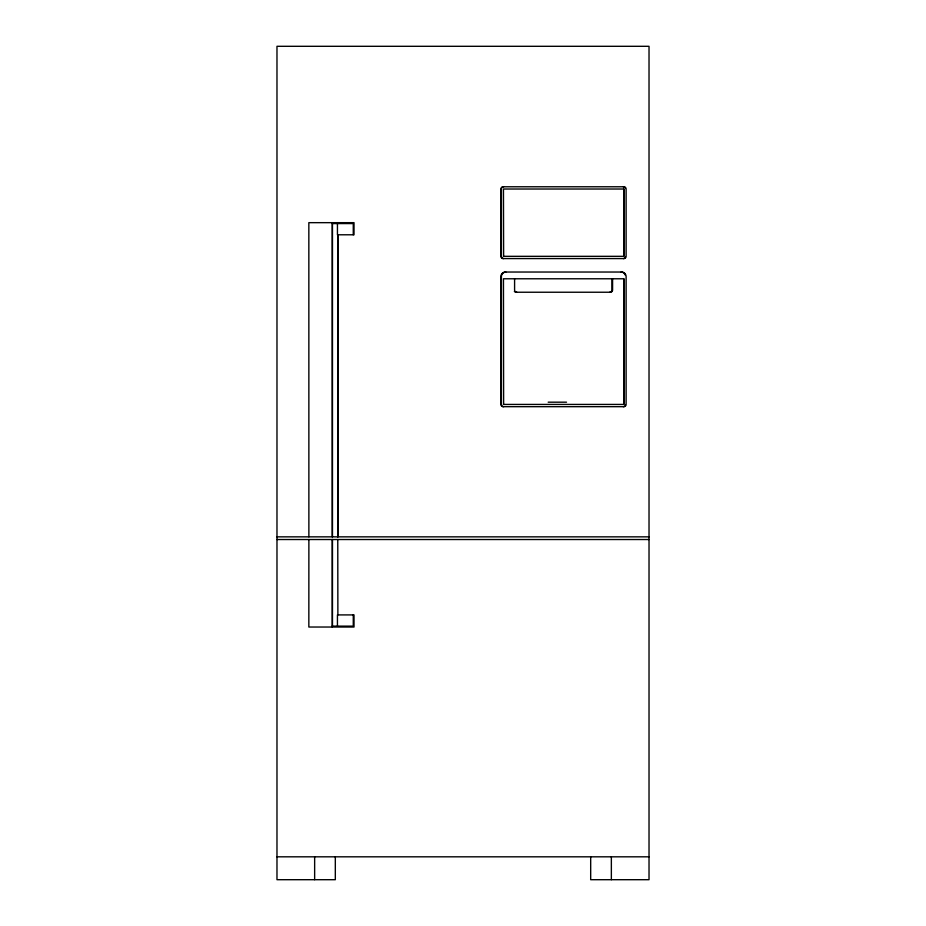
<?xml version="1.0" encoding="UTF-8"?>
<svg xmlns="http://www.w3.org/2000/svg" width="926" height="926" viewBox="0 0 926 926"><rect width="100%" height="100%" fill="white"/><g stroke="black" fill="none" stroke-linecap="round" stroke-linejoin="round"><path stroke-width="1.39" d="M337.874 536.848L337.874 234.787M332.168 223.571L353.269 223.571L353.269 234.787M503.455 256.328L623.893 256.328L623.893 189.02L503.455 189.02L503.617 256.328M516.164 292.234L610.361 292.234A2.246 2.222 -90 0 0 612.584 289.988L612.584 278.772M548.18 402.185L566.527 402.185M503.455 404.43L623.893 404.43L623.893 278.772L503.455 278.772L503.617 404.43M276.978 536.848L649.022 536.848M276.978 539.522L649.022 539.522M332.168 626.138L353.269 626.138L353.269 614.91M276.978 856.816L649.022 856.816M623.719 189.02L623.719 256.328M623.719 278.772L623.719 404.43M611.936 278.772L611.936 289.988A2.246 2.222 -90 0 1 609.702 292.234M611.357 856.816L611.357 879.7M590.684 856.816L590.684 879.7L649.022 879.7L649.022 46.3L276.978 46.3L276.978 879.7L335.316 879.7L335.316 856.816M514.59 278.772L514.59 289.988A2.246 2.222 -90 0 0 516.812 292.234M337.77 234.787L337.77 536.848M337.77 539.522L337.874 614.91M337.446 223.571L337.446 234.787L354.021 234.787L354.021 222.668L308.844 222.668L308.879 536.848M337.446 626.138L337.446 614.91L354.021 614.91L354.021 627.029L308.844 627.029L308.879 539.522M332.469 223.571L332.469 536.848M332.469 539.522L332.469 626.138M332.249 222.668L332.249 536.848M332.249 539.522L332.249 627.029M314.643 856.816L314.643 879.7M503.617 186.774A2.246 2.222 -90 0 0 501.394 189.02L501.394 256.328A2.246 2.222 -90 0 0 503.617 258.574M623.314 186.774A2.246 2.199 -90 0 1 625.409 188.325M625.409 257.023A2.246 2.199 -90 0 1 623.314 258.574M503.617 406.676A2.246 2.222 -90 0 1 501.394 404.43L501.394 276.527A4.491 4.456 -90 0 1 505.851 272.036M515.469 292.13A2.246 2.222 -90 0 1 514.358 291.308M625.444 405.009A2.246 2.199 -90 0 1 623.314 406.676M621.103 272.047A4.491 4.398 -90 0 1 625.293 275.138M623.893 186.774L503.165 186.774A2.246 2.246 0 0 0 500.908 189.02L500.908 256.328A2.246 2.246 0 0 0 503.165 258.574L623.893 258.574A2.246 2.222 -90 0 0 626.115 256.328L626.115 189.02A2.246 2.222 -90 0 0 623.893 186.774M621.659 272.036L505.411 272.036A4.503 4.491 0 0 0 500.897 276.527L500.908 404.43A2.246 2.246 0 0 0 503.165 406.676L623.893 406.676A2.246 2.222 -90 0 0 626.115 404.43L626.115 276.527A4.491 4.456 -90 0 0 621.659 272.036"/></g></svg>
